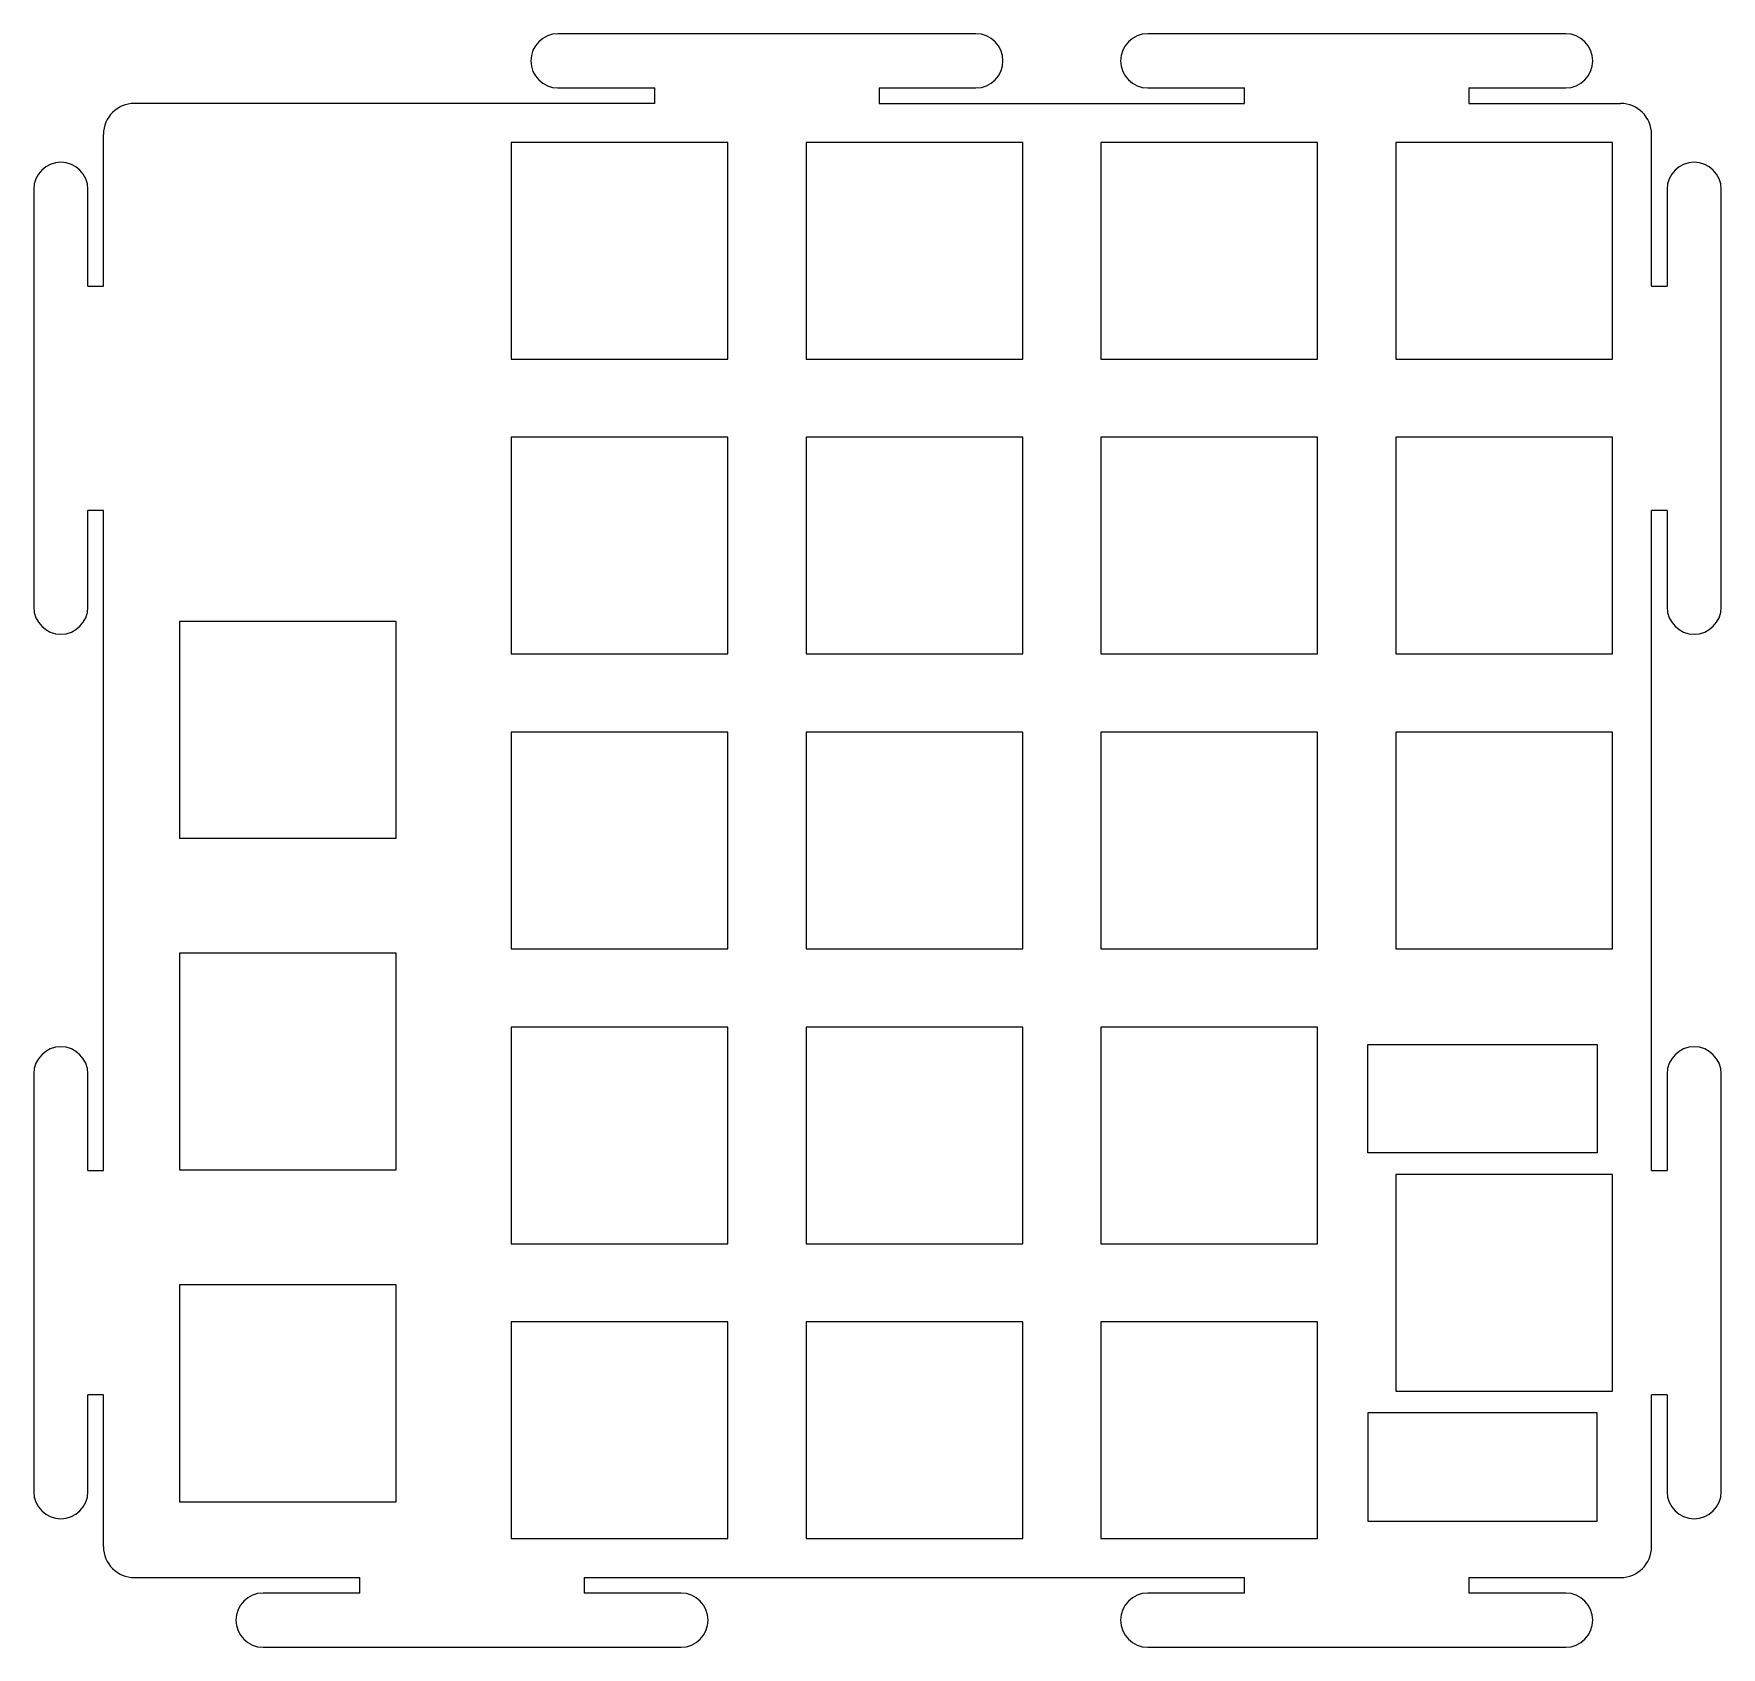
# Model space of a CAD drawing. Extents: x 48 to 157, y -162 to -57.
import ezdxf

# ---------------------------------------------------------------- set-up
doc = ezdxf.new("R2010")
doc.units = 0
doc.layers.add('BLACK', color=7, linetype='CONTINUOUS')

msp = doc.modelspace()

# ---------------------------------------------------------------- linework, layer by layer
at = {"layer": 'BLACK', "linetype": 'CONTINUOUS'}
for p, q in [((108.75, -57.4125), (81.75, -57.4125)), ((146.85, -57.4125), (119.85, -57.4125)), ((81.75, -60.9125), (88, -60.9125)), ((88, -61.9125), (88, -60.9125)), ((102.5, -60.9125), (108.75, -60.9125)), ((102.5, -60.9125), (102.5, -61.9125)), ((119.85, -60.9125), (126.1, -60.9125)), ((126.1, -61.9125), (126.1, -60.9125)), ((140.6, -60.9125), (140.6, -61.9125)), ((140.6, -60.9125), (146.85, -60.9125)), ((88, -61.9125), (54.3875, -61.9125)), ((102.5, -61.9125), (126.1, -61.9125)), ((140.6, -61.9125), (150.4, -61.9125)), ((52.3875, -73.7125), (52.3875, -63.9125)), ((152.4, -73.7125), (152.4, -63.9125)), ((78.725, -64.4375), (78.725, -78.4375)), ((92.725, -64.4375), (78.725, -64.4375)), ((92.725, -78.4375), (92.725, -64.4375)), ((97.775, -64.4375), (97.775, -78.4375)), ((111.775, -64.4375), (97.775, -64.4375)), ((111.775, -78.4375), (111.775, -64.4375)), ((116.825, -64.4375), (116.825, -78.4375)), ((130.825, -64.4375), (116.825, -64.4375)), ((130.825, -78.4375), (130.825, -64.4375)), ((135.875, -64.4375), (135.875, -78.4375)), ((149.875, -64.4375), (135.875, -64.4375)), ((149.875, -78.4375), (149.875, -64.4375)), ((47.8875, -67.4625), (47.8875, -94.4625)), ((51.3875, -73.7125), (51.3875, -67.4625)), ((153.4, -67.4625), (153.4, -73.7125)), ((156.9, -94.4625), (156.9, -67.4625)), ((51.3875, -73.7125), (52.3875, -73.7125)), ((152.4, -73.7125), (153.4, -73.7125)), ((78.725, -78.4375), (92.725, -78.4375)), ((97.775, -78.4375), (111.775, -78.4375)), ((116.825, -78.4375), (130.825, -78.4375)), ((135.875, -78.4375), (149.875, -78.4375)), ((78.725, -83.4875), (78.725, -97.4875)), ((92.725, -83.4875), (78.725, -83.4875)), ((92.725, -97.4875), (92.725, -83.4875)), ((97.775, -83.4875), (97.775, -97.4875)), ((111.775, -83.4875), (97.775, -83.4875)), ((111.775, -97.4875), (111.775, -83.4875)), ((116.825, -83.4875), (116.825, -97.4875)), ((130.825, -83.4875), (116.825, -83.4875)), ((130.825, -97.4875), (130.825, -83.4875)), ((135.875, -83.4875), (135.875, -97.4875)), ((149.875, -83.4875), (135.875, -83.4875)), ((149.875, -97.4875), (149.875, -83.4875)), ((51.3875, -94.4625), (51.3875, -88.2125)), ((52.3875, -88.2125), (51.3875, -88.2125)), ((52.3875, -130.8625), (52.3875, -88.2125)), ((153.4, -88.2125), (152.4, -88.2125)), ((152.4, -130.8625), (152.4, -88.2125)), ((153.4, -88.2125), (153.4, -94.4625)), ((57.29375, -95.39375), (57.29375, -109.39375)), ((71.29375, -95.39375), (57.29375, -95.39375)), ((71.29375, -109.39375), (71.29375, -95.39375)), ((78.725, -97.4875), (92.725, -97.4875)), ((97.775, -97.4875), (111.775, -97.4875)), ((116.825, -97.4875), (130.825, -97.4875)), ((135.875, -97.4875), (149.875, -97.4875)), ((78.725, -102.5375), (78.725, -116.5375)), ((92.725, -102.5375), (78.725, -102.5375)), ((92.725, -116.5375), (92.725, -102.5375)), ((97.775, -102.5375), (97.775, -116.5375)), ((111.775, -102.5375), (97.775, -102.5375)), ((111.775, -116.5375), (111.775, -102.5375)), ((116.825, -102.5375), (116.825, -116.5375)), ((130.825, -102.5375), (116.825, -102.5375)), ((130.825, -116.5375), (130.825, -102.5375)), ((135.875, -102.5375), (135.875, -116.5375)), ((149.875, -102.5375), (135.875, -102.5375)), ((149.875, -116.5375), (149.875, -102.5375)), ((57.29375, -109.39375), (71.29375, -109.39375)), ((78.725, -116.5375), (92.725, -116.5375)), ((97.775, -116.5375), (111.775, -116.5375)), ((116.825, -116.5375), (130.825, -116.5375)), ((135.875, -116.5375), (149.875, -116.5375)), ((57.29375, -116.825), (57.29375, -130.825)), ((71.29375, -116.825), (57.29375, -116.825)), ((71.29375, -130.825), (71.29375, -116.825)), ((78.725, -121.5875), (78.725, -135.5875)), ((92.725, -121.5875), (78.725, -121.5875)), ((92.725, -135.5875), (92.725, -121.5875)), ((97.775, -121.5875), (97.775, -135.5875)), ((111.775, -121.5875), (97.775, -121.5875)), ((111.775, -135.5875), (111.775, -121.5875)), ((116.825, -121.5875), (116.825, -135.5875)), ((130.825, -121.5875), (116.825, -121.5875)), ((130.825, -135.5875), (130.825, -121.5875)), ((134.075, -122.7125), (148.875, -122.7125)), ((134.075, -129.7125), (134.075, -122.7125)), ((148.875, -122.7125), (148.875, -129.7125)), ((47.8875, -124.6125), (47.8875, -151.6125)), ((51.3875, -130.8625), (51.3875, -124.6125)), ((153.4, -124.6125), (153.4, -130.8625)), ((156.9, -151.6125), (156.9, -124.6125)), ((148.875, -129.7125), (134.075, -129.7125)), ((51.3875, -130.8625), (52.3875, -130.8625)), ((57.29375, -130.825), (71.29375, -130.825)), ((135.875, -131.1125), (135.875, -145.1125)), ((149.875, -131.1125), (135.875, -131.1125)), ((149.875, -145.1125), (149.875, -131.1125)), ((152.4, -130.8625), (153.4, -130.8625)), ((78.725, -135.5875), (92.725, -135.5875)), ((97.775, -135.5875), (111.775, -135.5875)), ((116.825, -135.5875), (130.825, -135.5875)), ((57.29375, -138.25625), (57.29375, -152.25625)), ((71.29375, -138.25625), (57.29375, -138.25625)), ((71.29375, -152.25625), (71.29375, -138.25625)), ((78.725, -140.6375), (78.725, -154.6375)), ((92.725, -140.6375), (78.725, -140.6375)), ((92.725, -154.6375), (92.725, -140.6375)), ((97.775, -140.6375), (97.775, -154.6375)), ((111.775, -140.6375), (97.775, -140.6375)), ((111.775, -154.6375), (111.775, -140.6375)), ((116.825, -140.6375), (116.825, -154.6375)), ((130.825, -140.6375), (116.825, -140.6375)), ((130.825, -154.6375), (130.825, -140.6375)), ((52.3875, -145.3625), (51.3875, -145.3625)), ((51.3875, -151.6125), (51.3875, -145.3625)), ((52.3875, -155.1625), (52.3875, -145.3625)), ((135.875, -145.1125), (149.875, -145.1125)), ((153.4, -145.3625), (152.4, -145.3625)), ((152.4, -155.1625), (152.4, -145.3625)), ((153.4, -145.3625), (153.4, -151.6125)), ((134.075, -146.5125), (134.075, -153.5125)), ((148.875, -146.5125), (134.075, -146.5125)), ((148.875, -153.5125), (148.875, -146.5125)), ((57.29375, -152.25625), (71.29375, -152.25625)), ((134.075, -153.5125), (148.875, -153.5125)), ((78.725, -154.6375), (92.725, -154.6375)), ((97.775, -154.6375), (111.775, -154.6375)), ((116.825, -154.6375), (130.825, -154.6375)), ((54.3875, -157.1625), (68.95, -157.1625)), ((68.95, -158.1625), (68.95, -157.1625)), ((83.45, -157.1625), (83.45, -158.1625)), ((83.45, -157.1625), (126.1, -157.1625)), ((126.1, -158.1625), (126.1, -157.1625)), ((140.6, -157.1625), (150.4, -157.1625)), ((140.6, -157.1625), (140.6, -158.1625)), ((68.95, -158.1625), (62.7, -158.1625)), ((89.7, -158.1625), (83.45, -158.1625)), ((126.1, -158.1625), (119.85, -158.1625)), ((146.85, -158.1625), (140.6, -158.1625)), ((62.7, -161.6625), (89.7, -161.6625)), ((119.85, -161.6625), (146.85, -161.6625))]:
    msp.add_line(p, q, dxfattribs=at)
at = {"layer": 'BLACK'}
for centre, radius, start, end in [((81.75, -59.1625), 1.75, -270, -90), ((108.75, -59.1625), 1.75, -90, 90), ((119.85, -59.1625), 1.75, -270, -90), ((146.85, -59.1625), 1.75, -90, 90), ((54.3875, -63.9125), 2, 90, 180), ((150.4, -63.9125), 2, 0, 90), ((49.6375, -67.4625), 1.75, 0, 180), ((155.15, -67.4625), 1.75, 0, 180), ((49.6375, -94.4625), 1.75, -180, 0), ((155.15, -94.4625), 1.75, -180, 0), ((49.6375, -124.6125), 1.75, 0, 180), ((155.15, -124.6125), 1.75, 0, 180), ((49.6375, -151.6125), 1.75, -180, 0), ((155.15, -151.6125), 1.75, -180, 0), ((54.3875, -155.1625), 2, -180, -90), ((150.4, -155.1625), 2, -90, 0), ((62.7, -159.9125), 1.75, -270, -90), ((89.7, -159.9125), 1.75, -90, 90), ((119.85, -159.9125), 1.75, -270, -90), ((146.85, -159.9125), 1.75, -90, 90)]:
    msp.add_arc(centre, radius, start, end, dxfattribs=at)

doc.saveas('drawing.dxf')
